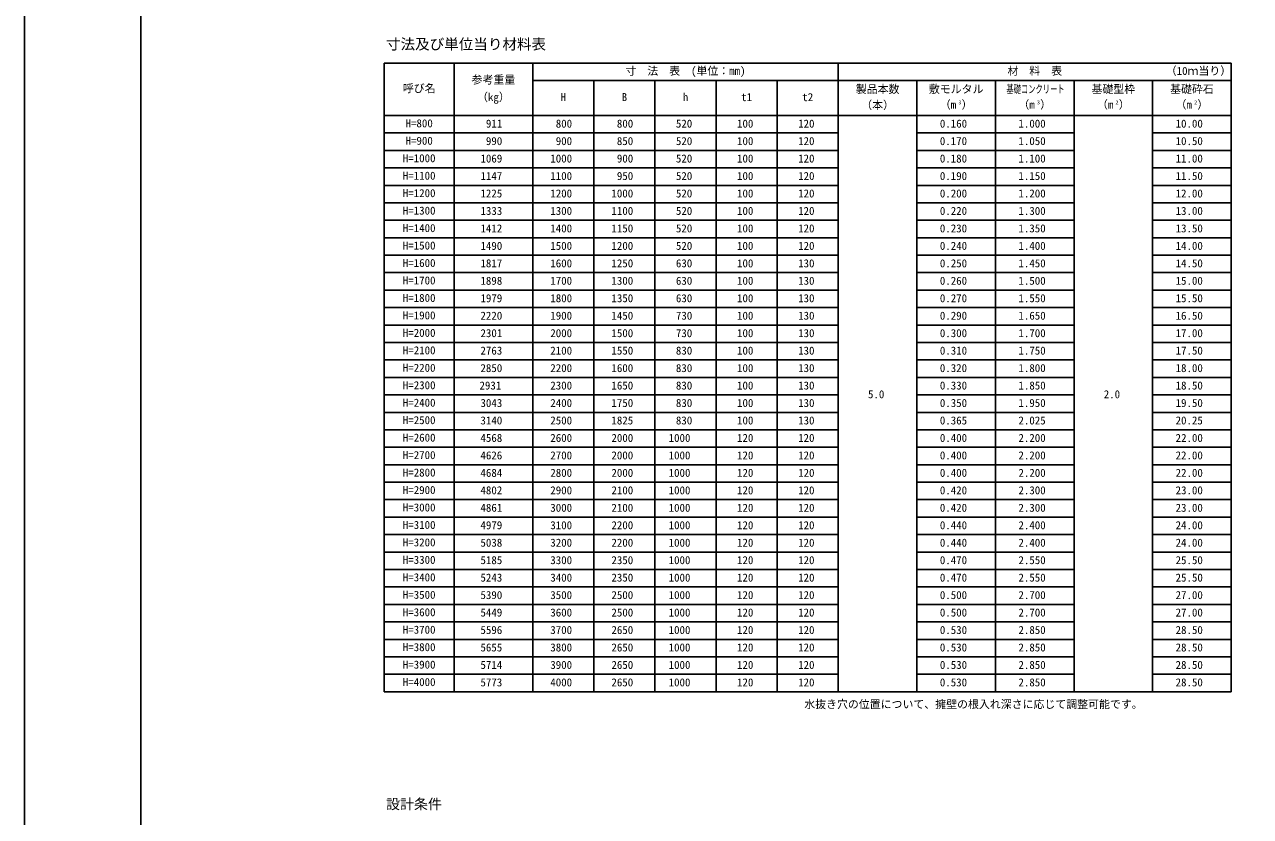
# Model space of a CAD drawing. Units: millimetres, scale not verified. Extents: x -67200 to 67200, y -23760 to 23760.
# Drawn here: x -67200 to -50351, y -13246 to -2361 of the extents above; entities that cross this region are included whole.
import ezdxf
from ezdxf.enums import TextEntityAlignment as Align

# ---------------------------------------------------------------- set-up
doc = ezdxf.new("R2010")
doc.units = ezdxf.units.MM
doc.header["$LTSCALE"] = 80
for name, color, linetype, lineweight in [('0-2_Defpoints', 5, 'Continuous', 25), ('0-4_HYO', 3, 'Continuous', 25), ('0-5_HYO2', 4, 'Continuous', 25), ('0-8_TXT', 7, 'Continuous', 25), ('0-9_WAKU', 3, 'Continuous', 25)]:
    doc.layers.add(name, color=color, linetype=linetype, lineweight=lineweight)
doc.styles.add('ＭＳ ゴシック', font='')
doc.styles.get('ＭＳ ゴシック').set_extended_font_data('MS Gothic')

msp = doc.modelspace()

# ---------------------------------------------------------------- linework, layer by layer
at = {"layer": '0-2_Defpoints'}
msp.add_lwpolyline([(-67200, -23760), (0, -23760), (0, 23760), (-67200, 23760)], close=True, dxfattribs=at)
at = {"layer": '0-4_HYO'}
for p, q in [((-62255.44, -2891.67), (-50615.44, -2891.67)), ((-62255.44, -2891.67), (-62255.44, -11531.67)), ((-61295.44, -2891.67), (-61295.44, -11531.67)), ((-60215.44, -2891.67), (-60215.44, -11531.67)), ((-56015.44, -2891.67), (-56015.44, -11531.67)), ((-50615.44, -2891.67), (-50615.44, -11531.67)), ((-60215.44, -3131.67), (-50615.44, -3131.67)), ((-59375.44, -3131.67), (-59375.44, -11531.67)), ((-58535.44, -3131.67), (-58535.44, -11531.67)), ((-57695.44, -3131.67), (-57695.44, -11531.67)), ((-56855.44, -3131.67), (-56855.44, -11531.67)), ((-54935.44, -3131.67), (-54935.44, -11531.67)), ((-53855.44, -3131.67), (-53855.44, -11531.67)), ((-52775.44, -3131.67), (-52775.44, -11531.67)), ((-51695.44, -3131.67), (-51695.44, -11531.67)), ((-62255.44, -3611.67), (-50615.44, -3611.67)), ((-62255.44, -11531.67), (-50615.44, -11531.67))]:
    msp.add_line(p, q, dxfattribs=at)
at = {"layer": '0-5_HYO2'}
for p, q in [((-62255.44, -3851.67), (-56015.44, -3851.67)), ((-54935.44, -3851.67), (-52775.44, -3851.67)), ((-51695.44, -3851.67), (-50615.44, -3851.67)), ((-62255.44, -4091.67), (-56015.44, -4091.67)), ((-54935.44, -4091.67), (-52775.44, -4091.67)), ((-51695.44, -4091.67), (-50615.44, -4091.67)), ((-62255.44, -4331.67), (-56015.44, -4331.67)), ((-54935.44, -4331.67), (-52775.44, -4331.67)), ((-51695.44, -4331.67), (-50615.44, -4331.67)), ((-62255.44, -4571.67), (-56015.44, -4571.67)), ((-54935.44, -4571.67), (-52775.44, -4571.67)), ((-51695.44, -4571.67), (-50615.44, -4571.67)), ((-62255.44, -4811.67), (-56015.44, -4811.67)), ((-54935.44, -4811.67), (-52775.44, -4811.67)), ((-51695.44, -4811.67), (-50615.44, -4811.67)), ((-62255.44, -5051.67), (-56015.44, -5051.67)), ((-54935.44, -5051.67), (-52775.44, -5051.67)), ((-51695.44, -5051.67), (-50615.44, -5051.67)), ((-62255.44, -5291.67), (-56015.44, -5291.67)), ((-54935.44, -5291.67), (-52775.44, -5291.67)), ((-51695.44, -5291.67), (-50615.44, -5291.67)), ((-62255.44, -5531.67), (-56015.44, -5531.67)), ((-54935.44, -5531.67), (-52775.44, -5531.67)), ((-51695.44, -5531.67), (-50615.44, -5531.67)), ((-62255.44, -5771.67), (-56015.44, -5771.67)), ((-54935.44, -5771.67), (-52775.44, -5771.67)), ((-51695.44, -5771.67), (-50615.44, -5771.67)), ((-62255.44, -6011.67), (-56015.44, -6011.67)), ((-54935.44, -6011.67), (-52775.44, -6011.67)), ((-51695.44, -6011.67), (-50615.44, -6011.67)), ((-62255.44, -6251.67), (-56015.44, -6251.67)), ((-54935.44, -6251.67), (-52775.44, -6251.67)), ((-51695.44, -6251.67), (-50615.44, -6251.67)), ((-62255.44, -6491.67), (-56015.44, -6491.67)), ((-54935.44, -6491.67), (-52775.44, -6491.67)), ((-51695.44, -6491.67), (-50615.44, -6491.67)), ((-62255.44, -6731.67), (-56015.44, -6731.67)), ((-54935.44, -6731.67), (-52775.44, -6731.67)), ((-51695.44, -6731.67), (-50615.44, -6731.67)), ((-62255.44, -6971.67), (-56015.44, -6971.67)), ((-54935.44, -6971.67), (-52775.44, -6971.67)), ((-51695.44, -6971.67), (-50615.44, -6971.67)), ((-62255.44, -7211.67), (-56015.44, -7211.67)), ((-54935.44, -7211.67), (-52775.44, -7211.67)), ((-51695.44, -7211.67), (-50615.44, -7211.67)), ((-62255.44, -7451.67), (-56015.44, -7451.67)), ((-54935.44, -7451.67), (-52775.44, -7451.67)), ((-51695.44, -7451.67), (-50615.44, -7451.67)), ((-62255.44, -7691.67), (-56015.44, -7691.67)), ((-54935.44, -7691.67), (-52775.44, -7691.67)), ((-51695.44, -7691.67), (-50615.44, -7691.67)), ((-62255.44, -7931.67), (-56015.44, -7931.67)), ((-54935.44, -7931.67), (-52775.44, -7931.67)), ((-51695.44, -7931.67), (-50615.44, -7931.67)), ((-62255.44, -8171.67), (-56015.44, -8171.67)), ((-54935.44, -8171.67), (-52775.44, -8171.67)), ((-51695.44, -8171.67), (-50615.44, -8171.67)), ((-62255.44, -8411.67), (-56015.44, -8411.67)), ((-54935.44, -8411.67), (-52775.44, -8411.67)), ((-51695.44, -8411.67), (-50615.44, -8411.67)), ((-62255.44, -8651.67), (-56015.44, -8651.67)), ((-54935.44, -8651.67), (-52775.44, -8651.67)), ((-51695.44, -8651.67), (-50615.44, -8651.67)), ((-62255.44, -8891.67), (-56015.44, -8891.67)), ((-54935.44, -8891.67), (-52775.44, -8891.67)), ((-51695.44, -8891.67), (-50615.44, -8891.67)), ((-62255.44, -9131.67), (-56015.44, -9131.67)), ((-54935.44, -9131.67), (-52775.44, -9131.67)), ((-51695.44, -9131.67), (-50615.44, -9131.67)), ((-62255.44, -9371.67), (-56015.44, -9371.67)), ((-54935.44, -9371.67), (-52775.44, -9371.67)), ((-51695.44, -9371.67), (-50615.44, -9371.67)), ((-62255.44, -9611.67), (-56015.44, -9611.67)), ((-54935.44, -9611.67), (-52775.44, -9611.67)), ((-51695.44, -9611.67), (-50615.44, -9611.67)), ((-62255.44, -9851.67), (-56015.44, -9851.67)), ((-54935.44, -9851.67), (-52775.44, -9851.67)), ((-51695.44, -9851.67), (-50615.44, -9851.67)), ((-62255.44, -10091.67), (-56015.44, -10091.67)), ((-54935.44, -10091.67), (-52775.44, -10091.67)), ((-51695.44, -10091.67), (-50615.44, -10091.67)), ((-62255.44, -10331.67), (-56015.44, -10331.67)), ((-54935.44, -10331.67), (-52775.44, -10331.67)), ((-51695.44, -10331.67), (-50615.44, -10331.67)), ((-62255.44, -10571.67), (-56015.44, -10571.67)), ((-54935.44, -10571.67), (-52775.44, -10571.67)), ((-51695.44, -10571.67), (-50615.44, -10571.67)), ((-62255.44, -10811.67), (-56015.44, -10811.67)), ((-54935.44, -10811.67), (-52775.44, -10811.67)), ((-51695.44, -10811.67), (-50615.44, -10811.67)), ((-62255.44, -11051.67), (-56015.44, -11051.67)), ((-54935.44, -11051.67), (-52775.44, -11051.67)), ((-51695.44, -11051.67), (-50615.44, -11051.67)), ((-62255.44, -11291.67), (-56015.44, -11291.67)), ((-54935.44, -11291.67), (-52775.44, -11291.67)), ((-51695.44, -11291.67), (-50615.44, -11291.67))]:
    msp.add_line(p, q, dxfattribs=at)
at = {"layer": '0-9_WAKU'}
msp.add_lwpolyline([(-65600, -22160), (-1600, -22160), (-1600, 22160), (-65600, 22160)], close=True, dxfattribs=at)

# ---------------------------------------------------------------- texts
at = {"layer": '0-8_TXT', "style": 'ＭＳ ゴシック'}
for s, height, p in [('寸法及び単位当り材料表', 146.6, (-62231.44, -2747.67)), ('寸\u3000法\u3000表\u3000(単位：㎜)', 110, (-58940.44, -3086.67)), ('材\u3000料\u3000表', 110, (-53690.44, -3086.67)), ('（', 110, (-51515.44, -3086.67)), ('1', 110, (-51365.44, -3086.67)), ('0', 110, (-51290.44, -3086.67)), ('ｍ', 110, (-51215.44, -3086.67)), ('当', 110, (-51065.44, -3086.67)), ('り', 110, (-50915.44, -3086.67)), ('）', 110, (-50765.44, -3086.67)), ('呼び名', 110, (-62000.44, -3326.67)), ('参考重量', 110, (-61055.44, -3206.67)), ('製品本数', 110, (-55775.44, -3336.67)), ('敷モルタル', 110, (-54770.44, -3336.67)), ('基礎型枠', 110, (-52535.44, -3336.67)), ('基礎砕石', 110, (-51455.44, -3336.67)), ('（kg）', 110, (-60980.44, -3446.67)), ('H', 110, (-59832.94, -3446.67)), ('B', 110, (-58992.94, -3446.67)), ('h', 110, (-58152.94, -3446.67)), ('t1', 110, (-57350.44, -3446.67)), ('t2', 110, (-56510.44, -3446.67)), ('（本）', 110, (-55700.44, -3556.67)), ('（m ）', 110, (-54620.44, -3550.07)), ('3', 52.79, (-54365.33, -3473.35)), ('（m ）', 110, (-53540.44, -3550.07)), ('3', 52.79, (-53285.33, -3473.35)), ('（m ）', 110, (-52460.44, -3550.07)), ('2', 52.79, (-52205.33, -3473.35)), ('（m ）', 110, (-51380.44, -3550.07)), ('2', 52.79, (-51125.33, -3473.35)), ('H=800', 110, (-61962.94, -3806.67)), (' 911', 110, (-60933.64, -3810.87)), (' 800', 110, (-59973.64, -3810.87)), (' 800', 110, (-59133.64, -3810.87)), ('520', 110, (-58247.44, -3810.87)), ('100', 110, (-57407.44, -3810.87)), ('120', 110, (-56567.44, -3810.87)), ('0.160', 110, (-54619.84, -3810.87)), ('1.000', 110, (-53539.84, -3810.87)), ('10.00', 110, (-51379.84, -3810.87)), ('H=900', 110, (-61962.94, -4046.67)), (' 990', 110, (-60933.64, -4050.87)), (' 900', 110, (-59973.64, -4050.87)), (' 850', 110, (-59133.64, -4050.87)), ('520', 110, (-58247.44, -4050.87)), ('100', 110, (-57407.44, -4050.87)), ('120', 110, (-56567.44, -4050.87)), ('0.170', 110, (-54619.84, -4050.87)), ('1.050', 110, (-53539.84, -4050.87)), ('10.50', 110, (-51379.84, -4050.87)), ('H=1000', 110, (-62000.44, -4286.67)), ('1069', 110, (-60933.64, -4290.87)), ('1000', 110, (-59973.64, -4290.87)), (' 900', 110, (-59133.64, -4290.87)), ('520', 110, (-58247.44, -4290.87)), ('100', 110, (-57407.44, -4290.87)), ('120', 110, (-56567.44, -4290.87)), ('0.180', 110, (-54619.84, -4290.87)), ('1.100', 110, (-53539.84, -4290.87)), ('11.00', 110, (-51379.84, -4290.87)), ('H=1100', 110, (-62000.44, -4526.67)), ('1147', 110, (-60933.64, -4530.87)), ('1100', 110, (-59973.64, -4530.87)), (' 950', 110, (-59133.64, -4530.87)), ('520', 110, (-58247.44, -4530.87)), ('100', 110, (-57407.44, -4530.87)), ('120', 110, (-56567.44, -4530.87)), ('0.190', 110, (-54619.84, -4530.87)), ('1.150', 110, (-53539.84, -4530.87)), ('11.50', 110, (-51379.84, -4530.87)), ('H=1200', 110, (-62000.44, -4766.67)), ('1225', 110, (-60933.64, -4770.87)), ('1200', 110, (-59973.64, -4770.87)), ('1000', 110, (-59133.64, -4770.87)), ('520', 110, (-58247.44, -4770.87)), ('100', 110, (-57407.44, -4770.87)), ('120', 110, (-56567.44, -4770.87)), ('0.200', 110, (-54619.84, -4770.87)), ('1.200', 110, (-53539.84, -4770.87)), ('12.00', 110, (-51379.84, -4770.87)), ('H=1300', 110, (-62000.44, -5006.67)), ('1333', 110, (-60933.64, -5010.87)), ('1300', 110, (-59973.64, -5010.87)), ('1100', 110, (-59133.64, -5010.87)), ('520', 110, (-58247.44, -5010.87)), ('100', 110, (-57407.44, -5010.87)), ('120', 110, (-56567.44, -5010.87)), ('0.220', 110, (-54619.84, -5010.87)), ('1.300', 110, (-53539.84, -5010.87)), ('13.00', 110, (-51379.84, -5010.87)), ('H=1400', 110, (-62000.44, -5246.67)), ('1412', 110, (-60933.64, -5250.87)), ('1400', 110, (-59973.64, -5250.87)), ('1150', 110, (-59133.64, -5250.87)), ('520', 110, (-58247.44, -5250.87)), ('100', 110, (-57407.44, -5250.87)), ('120', 110, (-56567.44, -5250.87)), ('0.230', 110, (-54619.84, -5250.87)), ('1.350', 110, (-53539.84, -5250.87)), ('13.50', 110, (-51379.84, -5250.87)), ('H=1500', 110, (-62000.44, -5486.67)), ('1490', 110, (-60933.64, -5490.87)), ('1500', 110, (-59973.64, -5490.87)), ('1200', 110, (-59133.64, -5490.87)), ('520', 110, (-58247.44, -5490.87)), ('100', 110, (-57407.44, -5490.87)), ('120', 110, (-56567.44, -5490.87)), ('0.240', 110, (-54619.84, -5490.87)), ('1.400', 110, (-53539.84, -5490.87)), ('14.00', 110, (-51379.84, -5490.87)), ('H=1600', 110, (-62000.44, -5726.67)), ('1817', 110, (-60933.64, -5730.87)), ('1600', 110, (-59973.64, -5730.87)), ('1250', 110, (-59133.64, -5730.87)), ('630', 110, (-58247.44, -5730.87)), ('100', 110, (-57407.44, -5730.87)), ('130', 110, (-56567.44, -5730.87)), ('0.250', 110, (-54619.84, -5730.87)), ('1.450', 110, (-53539.84, -5730.87)), ('14.50', 110, (-51379.84, -5730.87)), ('H=1700', 110, (-62000.44, -5966.67)), ('1898', 110, (-60933.64, -5970.87)), ('1700', 110, (-59973.64, -5970.87)), ('1300', 110, (-59133.64, -5970.87)), ('630', 110, (-58247.44, -5970.87)), ('100', 110, (-57407.44, -5970.87)), ('130', 110, (-56567.44, -5970.87)), ('0.260', 110, (-54619.84, -5970.87)), ('1.500', 110, (-53539.84, -5970.87)), ('15.00', 110, (-51379.84, -5970.87)), ('H=1800', 110, (-62000.44, -6206.67)), ('1979', 110, (-60933.64, -6210.87)), ('1800', 110, (-59973.64, -6210.87)), ('1350', 110, (-59133.64, -6210.87)), ('630', 110, (-58247.44, -6210.87)), ('100', 110, (-57407.44, -6210.87)), ('130', 110, (-56567.44, -6210.87)), ('0.270', 110, (-54619.84, -6210.87)), ('1.550', 110, (-53539.84, -6210.87)), ('15.50', 110, (-51379.84, -6210.87)), ('H=1900', 110, (-62000.44, -6446.67)), ('2220', 110, (-60933.64, -6450.87)), ('1900', 110, (-59973.64, -6450.87)), ('1450', 110, (-59133.64, -6450.87)), ('730', 110, (-58247.44, -6450.87)), ('100', 110, (-57407.44, -6450.87)), ('130', 110, (-56567.44, -6450.87)), ('0.290', 110, (-54619.84, -6450.87)), ('1.650', 110, (-53539.84, -6450.87)), ('16.50', 110, (-51379.84, -6450.87)), ('H=2000', 110, (-62000.44, -6686.67)), ('2301', 110, (-60933.64, -6690.87)), ('2000', 110, (-59973.64, -6690.87)), ('1500', 110, (-59133.64, -6690.87)), ('730', 110, (-58247.44, -6690.87)), ('100', 110, (-57407.44, -6690.87)), ('130', 110, (-56567.44, -6690.87)), ('0.300', 110, (-54619.84, -6690.87)), ('1.700', 110, (-53539.84, -6690.87)), ('17.00', 110, (-51379.84, -6690.87)), ('H=2100', 110, (-62000.44, -6926.67)), ('2763', 110, (-60933.64, -6930.87)), ('2100', 110, (-59973.64, -6930.87)), ('1550', 110, (-59133.64, -6930.87)), ('830', 110, (-58247.44, -6930.87)), ('100', 110, (-57407.44, -6930.87)), ('130', 110, (-56567.44, -6930.87)), ('0.310', 110, (-54619.84, -6930.87)), ('1.750', 110, (-53539.84, -6930.87)), ('17.50', 110, (-51379.84, -6930.87)), ('H=2200', 110, (-62000.44, -7166.67)), ('2850', 110, (-60933.64, -7170.87)), ('2200', 110, (-59973.64, -7170.87)), ('1600', 110, (-59133.64, -7170.87)), ('830', 110, (-58247.44, -7170.87)), ('100', 110, (-57407.44, -7170.87)), ('130', 110, (-56567.44, -7170.87)), ('0.320', 110, (-54619.84, -7170.87)), ('1.800', 110, (-53539.84, -7170.87)), ('18.00', 110, (-51379.84, -7170.87)), ('H=2300', 110, (-62000.44, -7406.67)), ('2931', 110, (-60947.14, -7410.87)), ('2300', 110, (-59973.64, -7410.87)), ('1650', 110, (-59133.64, -7410.87)), ('830', 110, (-58247.44, -7410.87)), ('100', 110, (-57407.44, -7410.87)), ('130', 110, (-56567.44, -7410.87)), ('5.0', 110, (-55607.44, -7530.87)), ('0.330', 110, (-54619.84, -7410.87)), ('1.850', 110, (-53539.84, -7410.87)), ('2.0', 110, (-52367.44, -7530.87)), ('18.50', 110, (-51379.84, -7410.87)), ('H=2400', 110, (-62000.44, -7646.67)), ('3043', 110, (-60933.64, -7650.87)), ('2400', 110, (-59973.64, -7650.87)), ('1750', 110, (-59133.64, -7650.87)), ('830', 110, (-58247.44, -7650.87)), ('100', 110, (-57407.44, -7650.87)), ('130', 110, (-56567.44, -7650.87)), ('0.350', 110, (-54619.84, -7650.87)), ('1.950', 110, (-53539.84, -7650.87)), ('19.50', 110, (-51379.84, -7650.87)), ('H=2500', 110, (-62000.44, -7886.67)), ('3140', 110, (-60933.64, -7890.87)), ('2500', 110, (-59973.64, -7890.87)), ('1825', 110, (-59133.64, -7890.87)), ('830', 110, (-58247.44, -7890.87)), ('100', 110, (-57407.44, -7890.87)), ('130', 110, (-56567.44, -7890.87)), ('0.365', 110, (-54619.84, -7890.87)), ('2.025', 110, (-53539.84, -7890.87)), ('20.25', 110, (-51379.84, -7890.87)), ('H=2600', 110, (-62000.44, -8126.67)), ('4568', 110, (-60933.64, -8130.87)), ('2600', 110, (-59973.64, -8130.87)), ('2000', 110, (-59133.64, -8130.87)), ('1000', 110, (-58347.44, -8130.87)), ('120', 110, (-57407.44, -8130.87)), ('120', 110, (-56567.44, -8130.87)), ('0.400', 110, (-54619.84, -8130.87)), ('2.200', 110, (-53539.84, -8130.87)), ('22.00', 110, (-51379.84, -8130.87)), ('H=2700', 110, (-62000.44, -8366.67)), ('4626', 110, (-60933.64, -8370.87)), ('2700', 110, (-59973.64, -8370.87)), ('2000', 110, (-59133.64, -8370.87)), ('1000', 110, (-58347.44, -8370.87)), ('120', 110, (-57407.44, -8370.87)), ('120', 110, (-56567.44, -8370.87)), ('0.400', 110, (-54619.84, -8370.87)), ('2.200', 110, (-53539.84, -8370.87)), ('22.00', 110, (-51379.84, -8370.87)), ('H=2800', 110, (-62000.44, -8606.67)), ('4684', 110, (-60933.64, -8610.87)), ('2800', 110, (-59973.64, -8610.87)), ('2000', 110, (-59133.64, -8610.87)), ('1000', 110, (-58347.44, -8610.87)), ('120', 110, (-57407.44, -8610.87)), ('120', 110, (-56567.44, -8610.87)), ('0.400', 110, (-54619.84, -8610.87)), ('2.200', 110, (-53539.84, -8610.87)), ('22.00', 110, (-51379.84, -8610.87)), ('H=2900', 110, (-62000.44, -8846.67)), ('4802', 110, (-60933.64, -8850.87)), ('2900', 110, (-59973.64, -8850.87)), ('2100', 110, (-59133.64, -8850.87)), ('1000', 110, (-58347.44, -8850.87)), ('120', 110, (-57407.44, -8850.87)), ('120', 110, (-56567.44, -8850.87)), ('0.420', 110, (-54619.84, -8850.87)), ('2.300', 110, (-53539.84, -8850.87)), ('23.00', 110, (-51379.84, -8850.87)), ('H=3000', 110, (-62000.44, -9086.67)), ('4861', 110, (-60933.64, -9090.87)), ('3000', 110, (-59973.64, -9090.87)), ('2100', 110, (-59133.64, -9090.87)), ('1000', 110, (-58347.44, -9090.87)), ('120', 110, (-57407.44, -9090.87)), ('120', 110, (-56567.44, -9090.87)), ('0.420', 110, (-54619.84, -9090.87)), ('2.300', 110, (-53539.84, -9090.87)), ('23.00', 110, (-51379.84, -9090.87)), ('H=3100', 110, (-62000.44, -9326.67)), ('4979', 110, (-60933.64, -9330.87)), ('3100', 110, (-59973.64, -9330.87)), ('2200', 110, (-59133.64, -9330.87)), ('1000', 110, (-58347.44, -9330.87)), ('120', 110, (-57407.44, -9330.87)), ('120', 110, (-56567.44, -9330.87)), ('0.440', 110, (-54619.84, -9330.87)), ('2.400', 110, (-53539.84, -9330.87)), ('24.00', 110, (-51379.84, -9330.87)), ('H=3200', 110, (-62000.44, -9566.67)), ('5038', 110, (-60933.64, -9570.87)), ('3200', 110, (-59973.64, -9570.87)), ('2200', 110, (-59133.64, -9570.87)), ('1000', 110, (-58347.44, -9570.87)), ('120', 110, (-57407.44, -9570.87)), ('120', 110, (-56567.44, -9570.87)), ('0.440', 110, (-54619.84, -9570.87)), ('2.400', 110, (-53539.84, -9570.87)), ('24.00', 110, (-51379.84, -9570.87)), ('H=3300', 110, (-62000.44, -9806.67)), ('5185', 110, (-60933.64, -9810.87)), ('3300', 110, (-59973.64, -9810.87)), ('2350', 110, (-59133.64, -9810.87)), ('1000', 110, (-58347.44, -9810.87)), ('120', 110, (-57407.44, -9810.87)), ('120', 110, (-56567.44, -9810.87)), ('0.470', 110, (-54619.84, -9810.87)), ('2.550', 110, (-53539.84, -9810.87)), ('25.50', 110, (-51379.84, -9810.87)), ('H=3400', 110, (-62000.44, -10046.67)), ('5243', 110, (-60933.64, -10050.87)), ('3400', 110, (-59973.64, -10050.87)), ('2350', 110, (-59133.64, -10050.87)), ('1000', 110, (-58347.44, -10050.87)), ('120', 110, (-57407.44, -10050.87)), ('120', 110, (-56567.44, -10050.87)), ('0.470', 110, (-54619.84, -10050.87)), ('2.550', 110, (-53539.84, -10050.87)), ('25.50', 110, (-51379.84, -10050.87)), ('H=3500', 110, (-62000.44, -10286.67)), ('5390', 110, (-60933.64, -10290.87)), ('3500', 110, (-59973.64, -10290.87)), ('2500', 110, (-59133.64, -10290.87)), ('1000', 110, (-58347.44, -10290.87)), ('120', 110, (-57407.44, -10290.87)), ('120', 110, (-56567.44, -10290.87)), ('0.500', 110, (-54619.84, -10290.87)), ('2.700', 110, (-53539.84, -10290.87)), ('27.00', 110, (-51379.84, -10290.87)), ('H=3600', 110, (-62000.44, -10526.67)), ('5449', 110, (-60933.64, -10530.87)), ('3600', 110, (-59973.64, -10530.87)), ('2500', 110, (-59133.64, -10530.87)), ('1000', 110, (-58347.44, -10530.87)), ('120', 110, (-57407.44, -10530.87)), ('120', 110, (-56567.44, -10530.87)), ('0.500', 110, (-54619.84, -10530.87)), ('2.700', 110, (-53539.84, -10530.87)), ('27.00', 110, (-51379.84, -10530.87)), ('H=3700', 110, (-62000.44, -10766.67)), ('5596', 110, (-60933.64, -10770.87)), ('3700', 110, (-59973.64, -10770.87)), ('2650', 110, (-59133.64, -10770.87)), ('1000', 110, (-58347.44, -10770.87)), ('120', 110, (-57407.44, -10770.87)), ('120', 110, (-56567.44, -10770.87)), ('0.530', 110, (-54619.84, -10770.87)), ('2.850', 110, (-53539.84, -10770.87)), ('28.50', 110, (-51379.84, -10770.87)), ('H=3800', 110, (-62000.44, -11006.67)), ('5655', 110, (-60933.64, -11010.87)), ('3800', 110, (-59973.64, -11010.87)), ('2650', 110, (-59133.64, -11010.87)), ('1000', 110, (-58347.44, -11010.87)), ('120', 110, (-57407.44, -11010.87)), ('120', 110, (-56567.44, -11010.87)), ('0.530', 110, (-54619.84, -11010.87)), ('2.850', 110, (-53539.84, -11010.87)), ('28.50', 110, (-51379.84, -11010.87)), ('H=3900', 110, (-62000.44, -11246.67)), ('5714', 110, (-60933.64, -11250.87)), ('3900', 110, (-59973.64, -11250.87)), ('2650', 110, (-59133.64, -11250.87)), ('1000', 110, (-58347.44, -11250.87)), ('120', 110, (-57407.44, -11250.87)), ('120', 110, (-56567.44, -11250.87)), ('0.530', 110, (-54619.84, -11250.87)), ('2.850', 110, (-53539.84, -11250.87)), ('28.50', 110, (-51379.84, -11250.87)), ('H=4000', 110, (-62000.44, -11486.67)), ('5773', 110, (-60933.64, -11490.87)), ('4000', 110, (-59973.64, -11490.87)), ('2650', 110, (-59133.64, -11490.87)), ('1000', 110, (-58347.44, -11490.87)), ('120', 110, (-57407.44, -11490.87)), ('120', 110, (-56567.44, -11490.87)), ('0.530', 110, (-54619.84, -11490.87)), ('2.850', 110, (-53539.84, -11490.87)), ('28.50', 110, (-51379.84, -11490.87)), ('水抜き穴の位置について、擁壁の根入れ深さに応じて調整可能です。', 110, (-56483.84, -11791.63)), ('設計条件', 140.8, (-62231.44, -13187.67))]:
    msp.add_text(s, height=height, dxfattribs=at).set_placement(p, align=Align.BOTTOM_LEFT)
at = {"layer": '0-8_TXT', "style": 'ＭＳ ゴシック', "width": 0.65}
msp.add_text('基礎コンクリート', height=110, dxfattribs=at).set_placement((-53705.44, -3336.67), align=Align.BOTTOM_LEFT)

doc.saveas('drawing.dxf')
